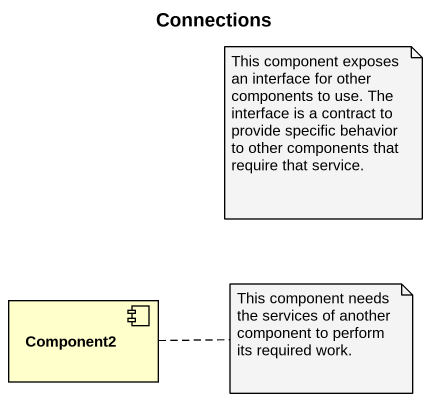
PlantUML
@startuml
title Connections
component Component2
note as N1
  This component exposes an interface for other components to use. The interface is a contract to provide specific behavior to other components that require that service.
end note
note right of Component2 : This component needs the services of another component to perform its required work.
@enduml
